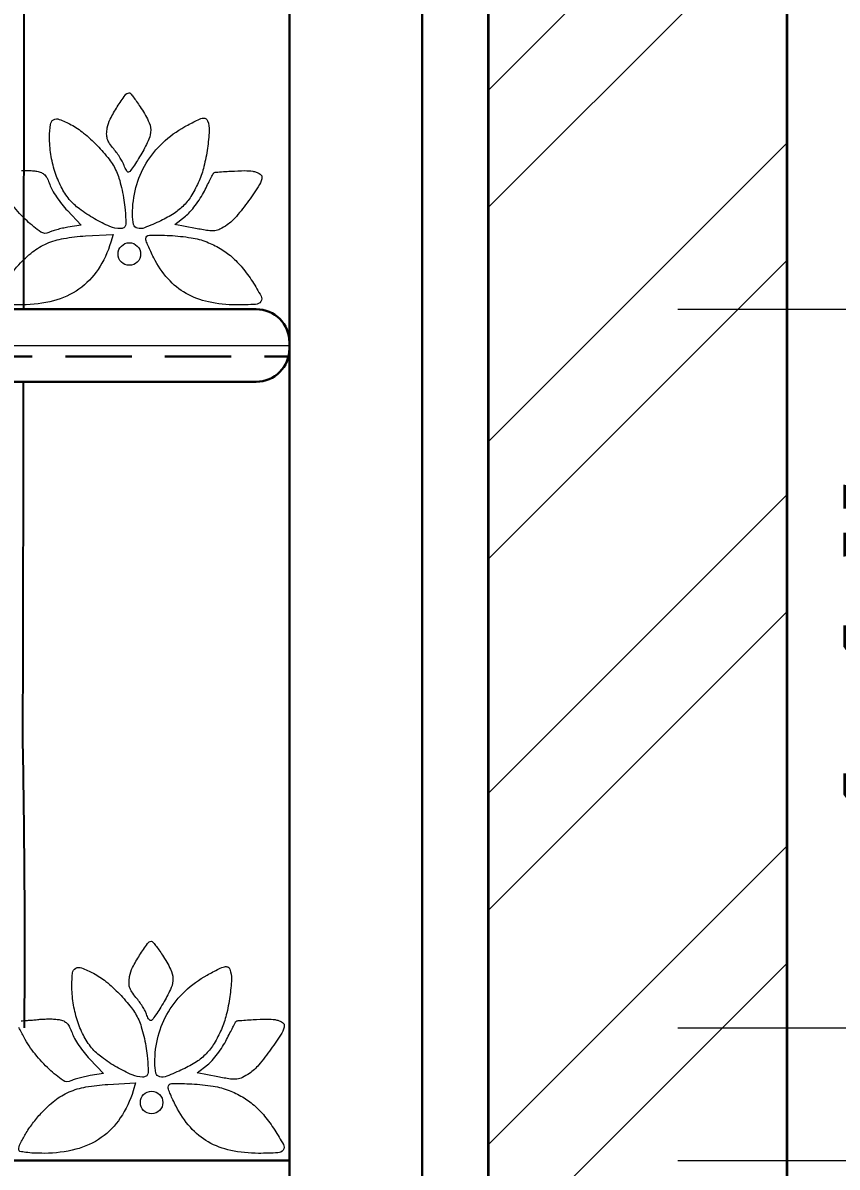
# Model space of a CAD drawing. Header units: millimetres. Extents: x 56222 to 3066687, y -650199 to -121287.
# Drawn here: x 141869.05 to 141881.32, y -185314.69 to -185297.43 of the extents above; entities that cross this region are included whole.
import ezdxf

# ---------------------------------------------------------------- set-up
doc = ezdxf.new("R2010")
doc.units = ezdxf.units.MM
doc.header["$MEASUREMENT"] = 0
doc.header["$PDMODE"] = 35
doc.linetypes.add('DASHED', pattern=[0.75, 0.5, -0.25])
doc.linetypes.add('DASHEDX2', pattern=[1.5, 1, -0.5])
doc.layers.get('Defpoints').update_dxf_attribs({"color": 220})
for name, color, linetype, lineweight in [('$TD_AUDIT_GENERATED_(A0BDF17)', 32, 'Continuous', 30), ('FURNITURE', 32, 'Continuous', 9), ('furniture dimensions', 1, 'DASHED', 0), ('wall', 7, 'Continuous', 30)]:
    doc.layers.add(name, color=color, linetype=linetype, lineweight=lineweight)
doc.layers.add('AR HATCH-7', color=7, linetype='Continuous')
doc.layers.add('hatch', color=250, linetype='Continuous', lineweight=9, transparency=0.5)
doc.styles.add('century g', font='GOTHIC.TTF')
doc.dimstyles.new('Archana', dxfattribs={"dimtxt": 2, "dimasz": 0.75, "dimexe": 0.5, "dimexo": 0.5, "dimgap": 0, "dimtad": 0, "dimzin": 0, "dimdsep": 46, "dimlunit": 4, "dimtxsty": 'century g', "dimblk": 'OBLIQUE', "dimcen": 0, "dimdle": 1, "dimclrd": 256, "dimclre": 256, "dimclrt": 256, "dimadec": 0, "dimazin": 0, "dimtfac": 1, "dimtofl": 0, "dimtmove": 1, "dimatfit": 3, "dimfxl": 1, "dimfxlon": 1, "dimtolj": 1, "dimtzin": 0, "dimlwd": -1, "dimlwe": -1, "dimarcsym": 0})

# ---------------------------------------------------------------- blocks, each defined once
blk = doc.blocks.new('_Oblique')
at = {"layer": 'wall', "color": 0, "lineweight": -2}
blk.add_line((-0.5, -0.5), (0.5, 0.5), dxfattribs=at)
blk = doc.blocks.new('*D680')
at = {"layer": 'Defpoints', "color": 0, "linetype": 'Continuous', "lineweight": 30, "transparency": 16777216}
for p in [(141873.064, -185314.593), (141882.918, -185314.593), (141873.064, -185318.593)]:
    blk.add_point(p, dxfattribs=at)
at = {"layer": 'furniture dimensions', "color": 5, "linetype": 'Continuous', "transparency": 16777216}
for p, q in [((141882.918, -185313.593), (141882.918, -185314.892)), ((141878.918, -185314.593), (141883.418, -185314.593)), ((141882.918, -185319.593), (141882.918, -185318.293))]:
    blk.add_line(p, q, dxfattribs=at)
at = {"layer": 'furniture dimensions', "color": 5, "linetype": 'ByBlock', "transparency": 16777216}
blk.add_line((141878.918, -185318.593), (141883.418, -185318.593), dxfattribs=at)
at = {"layer": 'furniture dimensions', "color": 5, "linetype": 'Continuous', "transparency": 16777216, "xscale": 1.5, "yscale": 1.5, "zscale": 1.5}
for p, rotation in [((141882.918, -185314.593), 90), ((141882.918, -185318.593), 270)]:
    blk.add_blockref('_Oblique', p, dxfattribs=dict(at, rotation=rotation))
at = {"layer": 'furniture dimensions', "linetype": 'Continuous', "lineweight": 0, "transparency": 16777216, "insert": (141882.918, -185316.593), "char_height": 3, "attachment_point": 5, "rotation": 90, "style": 'century g'}
blk.add_mtext('\\A1;4"', dxfattribs=at)
blk = doc.blocks.new('*D681')
at = {"layer": 'Defpoints', "color": 0, "linetype": 'Continuous', "lineweight": 30, "transparency": 16777216}
for p in [(141868.564, -185312.593), (141882.918, -185312.593), (141868.564, -185314.593)]:
    blk.add_point(p, dxfattribs=at)
at = {"layer": 'furniture dimensions', "color": 5, "linetype": 'Continuous', "transparency": 16777216}
for p, q in [((141882.918, -185315.593), (141882.918, -185311.593)), ((141882.918, -185313.593), (141888.032, -185312.059)), ((141878.918, -185312.593), (141883.418, -185312.593))]:
    blk.add_line(p, q, dxfattribs=at)
at = {"layer": 'furniture dimensions', "color": 5, "linetype": 'ByBlock', "transparency": 16777216}
blk.add_line((141878.918, -185314.593), (141883.418, -185314.593), dxfattribs=at)
at = {"layer": 'furniture dimensions', "color": 5, "linetype": 'Continuous', "transparency": 16777216, "xscale": 1.5, "yscale": 1.5, "zscale": 1.5}
for p, rotation in [((141882.918, -185312.593), 90), ((141882.918, -185314.593), 270)]:
    blk.add_blockref('_Oblique', p, dxfattribs=dict(at, rotation=rotation))
at = {"layer": 'furniture dimensions', "linetype": 'Continuous', "lineweight": 0, "transparency": 16777216, "insert": (141888.032, -185310.367), "char_height": 3, "attachment_point": 5, "rotation": 90, "style": 'century g'}
blk.add_mtext('\\A1;2"', dxfattribs=at)
blk = doc.blocks.new('*D682')
at = {"layer": 'Defpoints', "color": 0, "linetype": 'Continuous', "lineweight": 30, "transparency": 16777216}
for p in [(141866.955, -185301.75), (141882.918, -185301.75), (141868.564, -185312.593)]:
    blk.add_point(p, dxfattribs=at)
at = {"layer": 'furniture dimensions', "color": 5, "linetype": 'Continuous', "transparency": 16777216}
for p, q in [((141882.918, -185300.75), (141882.918, -185304.557)), ((141878.918, -185301.75), (141883.418, -185301.75)), ((141882.918, -185313.593), (141882.918, -185309.786))]:
    blk.add_line(p, q, dxfattribs=at)
at = {"layer": 'furniture dimensions', "color": 5, "linetype": 'ByBlock', "transparency": 16777216}
blk.add_line((141878.918, -185312.593), (141883.418, -185312.593), dxfattribs=at)
at = {"layer": 'furniture dimensions', "color": 5, "linetype": 'Continuous', "transparency": 16777216, "xscale": 1.5, "yscale": 1.5, "zscale": 1.5}
for p, rotation in [((141882.918, -185301.75), 90), ((141882.918, -185312.593), 270)]:
    blk.add_blockref('_Oblique', p, dxfattribs=dict(at, rotation=rotation))
at = {"layer": 'furniture dimensions', "linetype": 'Continuous', "lineweight": 0, "transparency": 16777216, "insert": (141882.918, -185307.171), "char_height": 3, "attachment_point": 5, "rotation": 90, "style": 'century g'}
blk.add_mtext('\\A1;11"', dxfattribs=at)
blk = doc.blocks.new('*D683')
at = {"layer": 'Defpoints', "color": 0, "linetype": 'Continuous', "lineweight": 30, "transparency": 16777216}
for p in [(141872.49, -185239.601), (141882.918, -185239.601), (141872.49, -185301.75)]:
    blk.add_point(p, dxfattribs=at)
at = {"layer": 'furniture dimensions', "color": 5, "linetype": 'Continuous', "transparency": 16777216}
for p, q in [((141882.918, -185238.601), (141882.918, -185266.742)), ((141878.918, -185239.601), (141883.418, -185239.601)), ((141882.918, -185302.75), (141882.918, -185274.609))]:
    blk.add_line(p, q, dxfattribs=at)
at = {"layer": 'furniture dimensions', "color": 5, "linetype": 'ByBlock', "transparency": 16777216}
blk.add_line((141878.918, -185301.75), (141883.418, -185301.75), dxfattribs=at)
at = {"layer": 'furniture dimensions', "color": 5, "linetype": 'Continuous', "transparency": 16777216, "xscale": 1.5, "yscale": 1.5, "zscale": 1.5}
for p, rotation in [((141882.918, -185239.601), 90), ((141882.918, -185301.75), 270)]:
    blk.add_blockref('_Oblique', p, dxfattribs=dict(at, rotation=rotation))
at = {"layer": 'furniture dimensions', "linetype": 'Continuous', "lineweight": 0, "transparency": 16777216, "insert": (141882.918, -185270.675), "char_height": 3, "attachment_point": 5, "rotation": 90, "style": 'century g'}
blk.add_mtext('\\A1;5\'-2"', dxfattribs=at)

msp = doc.modelspace()

# ---------------------------------------------------------------- hatches: boundary and pattern name
at = {"layer": 'AR HATCH-7', "lineweight": 18, "true_color": 0x939598, "transparency": 33554687}
h = msp.add_hatch(dxfattribs=at)
h.set_pattern_fill('ANSI32', color=252, scale=10)
h.set_pattern_definition([(45, (2644.41, -1134.8106), (-2.65165043, 2.65165043), []), (45, (2646.1777, -1134.8106), (-2.65165043, 2.65165043), [])])
h.paths.add_polyline_path([(141880.564, -185235.601), (141876.064, -185235.601), (141876.064, -185262.103), (141880.564, -185262.103)])
h.paths.add_polyline_path([(141880.564, -185262.103), (141876.064, -185262.103), (141876.064, -185282.251), (141880.564, -185282.251)])
h.paths.add_polyline_path([(141880.564, -185282.251), (141876.064, -185282.251), (141876.064, -185293.562), (141880.564, -185293.562)])
h.paths.add_polyline_path([(141880.564, -185293.562), (141876.064, -185293.562), (141876.064, -185346.601), (141880.564, -185346.601)])

# ---------------------------------------------------------------- linework, layer by layer
at = {"layer": '$TD_AUDIT_GENERATED_(A0BDF17)', "linetype": 'Continuous', "lineweight": 25, "ltscale": 2, "elevation": 0.259}
for points in [[(141869.059, -185301.751, 0.000105), (141869.064, -185297.848, 0.000311), (141869.071, -185287.44, 0.00288), (141869.045, -185282.929, 0.00097), (141869.02, -185281.078, 0.004988), (141868.994, -185280.043, 0.008013), (141868.959, -185279.38, 0.039018), (141868.895, -185278.94, 0.036514), (141868.664, -185278.182, 0.037819), (141868.325, -185277.473, 0.037321), (141867.88, -185276.816, 0.033715)], [(141868.559, -185301.75, 0.000105), (141868.564, -185297.847, 0.000311), (141868.571, -185287.44, 0.00288), (141868.545, -185282.935, 0.00097), (141868.52, -185281.086, 0.004988), (141868.494, -185280.061, 0.008013), (141868.461, -185279.414, 0.039018), (141868.407, -185279.05, 0.036514), (141868.197, -185278.363, 0.037819), (141867.892, -185277.722, 0.037321), (141867.488, -185277.126, 0.033715)], [(141869.071, -185312.593), (141869.071, -185312.334, 0.006275), (141869.045, -185308.315, 0.006275)]]:
    msp.add_lwpolyline(points, format="xyb", dxfattribs=at)
at = {"layer": '$TD_AUDIT_GENERATED_(A0BDF17)', "linetype": 'Continuous', "lineweight": 25, "ltscale": 2}
msp.add_arc((132580.53, -185286.322, 0.259), 9288.541, 359.8642694, 359.8980859, dxfattribs=at)
at = {"layer": 'FURNITURE', "lineweight": 30}
for p, q in [((141872.564, -185301.75, 0.259), (141865.669, -185301.75, 0.259)), ((141873.064, -185302.343, 0.259), (141873.064, -185302.25, 0.259)), ((141865.669, -185302.843, 0.259), (141872.564, -185302.843, 0.259)), ((141840.063, -185314.593, 0.259), (141873.064, -185314.593, 0.259))]:
    msp.add_line(p, q, dxfattribs=at)
at = {"layer": 'FURNITURE', "lineweight": 5}
msp.add_line((141865.171, -185302.296, 0.259), (141873.066, -185302.296, 0.259), dxfattribs=at)
at = {"layer": 'FURNITURE', "color": 3, "linetype": 'DASHEDX2', "lineweight": 30}
msp.add_line((141865.186, -185302.465, 0.259), (141873.051, -185302.465, 0.259), dxfattribs=at)
at = {"layer": 'FURNITURE', "lineweight": 0, "elevation": 0.259}
msp.add_lwpolyline([(141837.063, -185239.601), (141876.064, -185239.601), (141876.064, -185346.601), (141837.063, -185346.601)], close=True, dxfattribs=at)
at = {"layer": 'FURNITURE', "lineweight": 30, "elevation": 0.259}
msp.add_lwpolyline([(141837.063, -185239.601), (141876.064, -185239.601), (141876.064, -185346.601), (141837.063, -185346.601)], close=True, dxfattribs=at)
msp.add_lwpolyline([(141840.063, -185346.601), (141840.049, -185249.259, -0.454845), (141844.063, -185244.601), (141869.064, -185244.601, -0.435086), (141873.064, -185248.919), (141873.064, -185346.601)], format="xyb", dxfattribs=at)
for points in [[(141876.064, -185250.601), (141876.064, -185346.601)], [(141875.064, -185257.996), (141875.064, -185346.601)]]:
    msp.add_lwpolyline(points, dxfattribs=at)
at = {"layer": 'FURNITURE', "elevation": 0.259}
for points in [[(141870.814, -185298.695, -0.02545), (141870.936, -185298.906, -0.110408), (141870.972, -185299.045, -0.113166), (141870.945, -185299.184, -0.027385), (141870.838, -185299.395, -0.008118), (141870.772, -185299.504, -0.012388), (141870.711, -185299.597, -0.006971), (141870.658, -185299.671, -0.223747), (141870.638, -185299.682, -0.214585), (141870.623, -185299.676, -0.047441), (141870.605, -185299.654, -0.041271), (141870.587, -185299.622, -0.029557), (141870.572, -185299.583, 0.047799), (141870.552, -185299.534, 0.01634), (141870.513, -185299.468, 0.016073), (141870.465, -185299.397, 0.017873), (141870.414, -185299.332, -0.029539), (141870.351, -185299.248, -0.07249), (141870.318, -185299.178, -0.07906), (141870.308, -185299.105, -0.04047), (141870.318, -185299.014, -0.071589), (141870.363, -185298.881, -0.021877), (141870.468, -185298.695, -0.015418), (141870.586, -185298.52, -0.223939), (141870.649, -185298.485, -0.241356), (141870.664, -185298.491, -0.007458), (141870.708, -185298.546, -0.013098), (141870.759, -185298.614, -0.008509)], [(141869.772, -185298.966, -0.051461), (141869.96, -185299.091, -0.02792), (141870.165, -185299.279, -0.027938), (141870.345, -185299.487, -0.058367), (141870.455, -185299.67, -0.033671), (141870.494, -185299.774, -0.015079), (141870.532, -185299.915, -0.014848), (141870.563, -185300.067, -0.019525), (141870.582, -185300.208, -0.006133), (141870.598, -185300.405, -0.067833), (141870.592, -185300.484, -0.21271), (141870.566, -185300.52, -0.13331), (141870.515, -185300.534, -0.103578), (141870.356, -185300.501, -0.027277), (141870.124, -185300.384, -0.028575), (141869.897, -185300.236, -0.060959), (141869.745, -185300.092, -0.0556), (141869.622, -185299.903, -0.040539), (141869.527, -185299.671, -0.038605), (141869.467, -185299.414, -0.038142), (141869.447, -185299.149, -0.031586), (141869.459, -185298.963, -0.237067), (141869.506, -185298.891, -0.224318), (141869.594, -185298.885, -0.028453)], [(141871.83, -185298.907, -0.10479), (141871.854, -185299.057, -0.022441), (141871.828, -185299.32, -0.024459), (141871.775, -185299.596, -0.044449), (141871.701, -185299.814, -0.030842), (141871.591, -185300.026, -0.056549), (141871.473, -185300.181, -0.057695), (141871.325, -185300.303, -0.033479), (141871.123, -185300.415, -0.015095), (141870.88, -185300.521, -0.15236), (141870.771, -185300.529, -0.289935), (141870.714, -185300.472, -0.054427), (141870.698, -185300.318, -0.064772), (141870.75, -185299.914, -0.069734), (141870.904, -185299.547, -0.069531), (141871.154, -185299.237, -0.063825), (141871.486, -185298.995, -0.006585), (141871.665, -185298.9, -0.055952), (141871.75, -185298.868, -0.174824), (141871.798, -185298.873, -0.193131)], [(141872.511, -185299.668, -0.039687), (141872.564, -185299.681, -0.053986), (141872.609, -185299.701, -0.066379), (141872.639, -185299.725, -0.195539), (141872.649, -185299.749, -0.1412), (141872.614, -185299.87, -0.014857), (141872.448, -185300.114, -0.018625), (141872.264, -185300.35, -0.067795), (141872.124, -185300.477, -0.030086), (141872.017, -185300.541, -0.09244), (141871.937, -185300.566, -0.066167), (141871.839, -185300.564, -0.010422), (141871.648, -185300.53), (141871.338, -185300.469), (141871.495, -185300.347, 0.045379), (141871.564, -185300.282, 0.020126), (141871.644, -185300.184, 0.019726), (141871.72, -185300.074, 0.025139), (141871.781, -185299.966, -0.000741), (141871.831, -185299.867, -0.001174), (141871.874, -185299.782, -0.000246), (141871.913, -185299.707, -0.054576), (141871.917, -185299.701, -0.204676), (141871.955, -185299.682, -0.003825), (141872.18, -185299.667, -0.008924), (141872.393, -185299.659, -0.045843)], [(141870.371, -185300.74, -0.070923), (141870.178, -185301.15, -0.093488), (141869.891, -185301.446, -0.090588), (141869.508, -185301.623, -0.062638), (141869.034, -185301.684, -0.010446), (141868.873, -185301.681, -0.023226), (141868.751, -185301.671, -0.023254), (141868.664, -185301.655, -0.349792), (141868.646, -185301.633, -0.112709), (141868.667, -185301.54, -0.024343), (141868.746, -185301.394, -0.024515), (141868.856, -185301.233, -0.022598), (141868.983, -185301.078, -0.043477), (141869.191, -185300.885, -0.063927), (141869.405, -185300.758, -0.058326), (141869.659, -185300.682, -0.029783), (141869.99, -185300.644), (141870.408, -185300.621)], [(141871.819, -185300.735, -0.040538), (141872.02, -185300.833, -0.045366), (141872.194, -185300.959, -0.042275), (141872.353, -185301.122, -0.028397), (141872.506, -185301.332, -0.017703), (141872.636, -185301.552, -0.284529), (141872.632, -185301.634, -0.233153), (141872.553, -185301.677, -0.012579), (141872.261, -185301.684, -0.050687), (141871.843, -185301.64, -0.078586), (141871.505, -185301.512, -0.082696), (141871.234, -185301.291, -0.062542), (141871.018, -185300.974, -0.008185), (141870.972, -185300.88, -0.010669), (141870.933, -185300.792, -0.008474), (141870.904, -185300.718, -0.090877), (141870.898, -185300.686, -0.410362), (141870.952, -185300.631, -0.01654), (141871.258, -185300.637, -0.024975), (141871.58, -185300.671, -0.054911)], [(141871.15, -185311.497, -0.02545), (141871.272, -185311.708, -0.110408), (141871.308, -185311.847, -0.113166), (141871.281, -185311.986, -0.027385), (141871.174, -185312.197, -0.008118), (141871.108, -185312.306, -0.012388), (141871.047, -185312.399, -0.006971), (141870.994, -185312.473, -0.223747), (141870.975, -185312.484, -0.214585), (141870.959, -185312.478, -0.047441), (141870.941, -185312.455, -0.041271), (141870.923, -185312.423, -0.029557), (141870.909, -185312.385, 0.047799), (141870.888, -185312.336, 0.01634), (141870.849, -185312.27, 0.016073), (141870.801, -185312.199, 0.017873), (141870.75, -185312.134, -0.029539), (141870.687, -185312.049, -0.07249), (141870.654, -185311.98, -0.07906), (141870.645, -185311.907, -0.04047), (141870.654, -185311.816, -0.071589), (141870.7, -185311.682, -0.021877), (141870.805, -185311.497, -0.015418), (141870.922, -185311.322, -0.223939), (141870.985, -185311.286, -0.241356), (141871, -185311.293, -0.007458), (141871.044, -185311.348, -0.013098), (141871.095, -185311.416, -0.008509)], [(141870.108, -185311.768, -0.051461), (141870.297, -185311.893, -0.02792), (141870.501, -185312.081, -0.027938), (141870.681, -185312.289, -0.058367), (141870.792, -185312.472, -0.033671), (141870.83, -185312.576, -0.015079), (141870.868, -185312.717, -0.014848), (141870.899, -185312.869, -0.019525), (141870.918, -185313.009, -0.006133), (141870.934, -185313.207, -0.067833), (141870.929, -185313.286, -0.21271), (141870.902, -185313.322, -0.13331), (141870.851, -185313.336, -0.103578), (141870.693, -185313.303, -0.027277), (141870.46, -185313.186, -0.028575), (141870.234, -185313.037, -0.060959), (141870.082, -185312.894, -0.0556), (141869.958, -185312.705, -0.040539), (141869.863, -185312.473, -0.038605), (141869.803, -185312.216, -0.038142), (141869.783, -185311.951, -0.031586), (141869.795, -185311.764, -0.237067), (141869.843, -185311.693, -0.224318), (141869.931, -185311.687, -0.028453)], [(141872.166, -185311.709, -0.10479), (141872.19, -185311.858, -0.022441), (141872.165, -185312.122, -0.024459), (141872.112, -185312.398, -0.044449), (141872.038, -185312.616, -0.030842), (141871.928, -185312.828, -0.056549), (141871.809, -185312.983, -0.057695), (141871.661, -185313.105, -0.033479), (141871.459, -185313.217, -0.015095), (141871.216, -185313.323, -0.15236), (141871.108, -185313.331, -0.289935), (141871.051, -185313.274, -0.054427), (141871.034, -185313.12, -0.064772), (141871.086, -185312.716, -0.069734), (141871.241, -185312.349, -0.069531), (141871.49, -185312.038, -0.063825), (141871.822, -185311.797, -0.006585), (141872.001, -185311.702, -0.055952), (141872.086, -185311.67, -0.174824), (141872.134, -185311.674, -0.193131)], [(141872.848, -185312.469, -0.039687), (141872.9, -185312.482, -0.053986), (141872.945, -185312.503, -0.066379), (141872.975, -185312.527, -0.195539), (141872.985, -185312.551, -0.1412), (141872.95, -185312.671, -0.014857), (141872.784, -185312.916, -0.018625), (141872.601, -185313.152, -0.067795), (141872.461, -185313.279, -0.030086), (141872.354, -185313.343, -0.09244), (141872.273, -185313.367, -0.066167), (141872.175, -185313.365, -0.010422), (141871.984, -185313.332), (141871.675, -185313.271), (141871.831, -185313.149, 0.045379), (141871.901, -185313.083, 0.020126), (141871.98, -185312.986, 0.019726), (141872.056, -185312.876, 0.025139), (141872.117, -185312.768, -0.000741), (141872.167, -185312.669, -0.001174), (141872.211, -185312.584, -0.000246), (141872.249, -185312.509, -0.054576), (141872.253, -185312.503, -0.204676), (141872.291, -185312.483, -0.003825), (141872.516, -185312.469, -0.008924), (141872.73, -185312.461, -0.045843)], [(141870.708, -185313.542, -0.070923), (141870.514, -185313.952, -0.093488), (141870.227, -185314.248, -0.090588), (141869.844, -185314.425, -0.062638), (141869.37, -185314.486, -0.010446), (141869.209, -185314.483, -0.023226), (141869.087, -185314.472, -0.023254), (141869, -185314.457, -0.349792), (141868.982, -185314.434, -0.112709), (141869.004, -185314.342, -0.024343), (141869.083, -185314.196, -0.024515), (141869.192, -185314.034, -0.022598), (141869.32, -185313.88, -0.043477), (141869.527, -185313.687, -0.063927), (141869.741, -185313.56, -0.058326), (141869.995, -185313.484, -0.029783), (141870.326, -185313.446), (141870.745, -185313.423)], [(141872.155, -185313.537, -0.040538), (141872.356, -185313.635, -0.045366), (141872.53, -185313.76, -0.042275), (141872.689, -185313.924, -0.028397), (141872.842, -185314.134, -0.017703), (141872.973, -185314.353, -0.284529), (141872.968, -185314.436, -0.233153), (141872.89, -185314.479, -0.012579), (141872.598, -185314.486, -0.050687), (141872.179, -185314.442, -0.078586), (141871.841, -185314.314, -0.082696), (141871.57, -185314.093, -0.062542), (141871.354, -185313.776, -0.008185), (141871.308, -185313.681, -0.010669), (141871.269, -185313.594, -0.008474), (141871.24, -185313.52, -0.090877), (141871.234, -185313.488, -0.410362), (141871.288, -185313.433, -0.01654), (141871.594, -185313.439, -0.024975), (141871.916, -185313.472, -0.054911)]]:
    msp.add_lwpolyline(points, format="xyb", close=True, dxfattribs=at)
for points in [[(141869.023, -185299.658, -0.012516), (141869.11, -185299.657, -0.012659), (141869.192, -185299.66, -0.026193), (141869.256, -185299.667, -0.064996), (141869.324, -185299.688, -0.094121), (141869.374, -185299.723, -0.078851), (141869.414, -185299.78, -0.033835), (141869.449, -185299.867, 0.049351), (141869.486, -185299.95, 0.019713), (141869.552, -185300.056, 0.01928), (141869.632, -185300.165, 0.023021), (141869.716, -185300.261), (141869.925, -185300.479), (141869.723, -185300.513, 0.013428), (141869.64, -185300.529, 0.012559), (141869.555, -185300.55, 0.012642), (141869.481, -185300.572, 0.041299), (141869.434, -185300.592, -0.279902), (141869.316, -185300.585, -0.035107), (141869.107, -185300.416, -0.037463), (141868.892, -185300.185, -0.043562)], [(141869.017, -185312.485, 0.012813), (141869.063, -185312.483, 0.004129), (141869.132, -185312.479, 0.004115), (141869.209, -185312.473, 0.004602), (141869.283, -185312.465, -0.017564), (141869.36, -185312.46, -0.012516), (141869.446, -185312.458, -0.012659), (141869.528, -185312.461, -0.026193), (141869.592, -185312.469, -0.064996), (141869.66, -185312.489, -0.094121), (141869.711, -185312.525, -0.078851), (141869.75, -185312.582, -0.033835), (141869.786, -185312.668, 0.049351), (141869.822, -185312.751, 0.019713), (141869.888, -185312.857, 0.01928), (141869.968, -185312.967, 0.023021), (141870.053, -185313.063), (141870.261, -185313.281), (141870.06, -185313.314, 0.013428), (141869.976, -185313.33, 0.012559), (141869.892, -185313.351, 0.012642), (141869.817, -185313.374, 0.041299), (141869.77, -185313.394, -0.279902), (141869.652, -185313.386, -0.035107), (141869.443, -185313.218, -0.037463), (141869.229, -185312.987, -0.043562), (141869.063, -185312.737, -0.00605), (141868.984, -185312.587, -0.073411)]]:
    msp.add_lwpolyline(points, format="xyb", dxfattribs=at)
at = {"layer": 'FURNITURE'}
for centre in [(141870.65, -185300.917, 0.259), (141870.986, -185313.719, 0.259)]:
    msp.add_circle(centre, 0.17, dxfattribs=at)
at = {"layer": 'FURNITURE', "lineweight": 30}
for centre, start, end in [((141872.564, -185302.25, 0.259), 0, 90), ((141872.564, -185302.343, 0.259), 270, 0)]:
    msp.add_arc(centre, 0.5, start, end, dxfattribs=at)
at = {"layer": 'hatch', "lineweight": 35, "transparency": 33554687, "elevation": 0.259}
msp.add_lwpolyline([(141876.064, -185235.601), (141880.564, -185235.601), (141880.564, -185346.601), (141876.064, -185346.601)], close=True, dxfattribs=at)

# ---------------------------------------------------------------- dimensions: what is measured, and where the dimension line sits
at = {"layer": 'furniture dimensions', "color": 5, "linetype": 'Continuous', "lineweight": 0}
for base, p1, p2, picture, middle in [((141882.918, -185239.601, 0.259), (141872.49, -185301.75, 0.259), (141872.49, -185239.601, 0.259), '*D683', (141882.918, -185270.675, 0.259)), ((141882.918, -185301.75, 0.259), (141868.564, -185312.593, 0.259), (141866.955, -185301.75, 0.259), '*D682', (141882.918, -185307.171, 0.259)), ((141882.918, -185312.593, 0.259), (141868.564, -185314.593, 0.259), (141868.564, -185312.593, 0.259), '*D681', (141888.032, -185312.059, 0.259)), ((141882.918, -185314.593, 0.259), (141873.064, -185318.593, 0.259), (141873.064, -185314.593, 0.259), '*D680', (141882.918, -185316.593, 0.259))]:
    dim = msp.add_linear_dim(base=base, p1=p1, p2=p2, angle=90, dimstyle='Archana', override={"dimtxt": 3, "dimasz": 1.5, "dimdec": 0, "dimclrd": 5, "dimclre": 5, "dimfxl": 4}, dxfattribs=at)
    dim.commit()
    dim.dimension.update_dxf_attribs({"geometry": picture, "text_midpoint": middle})

doc.saveas('drawing.dxf')
